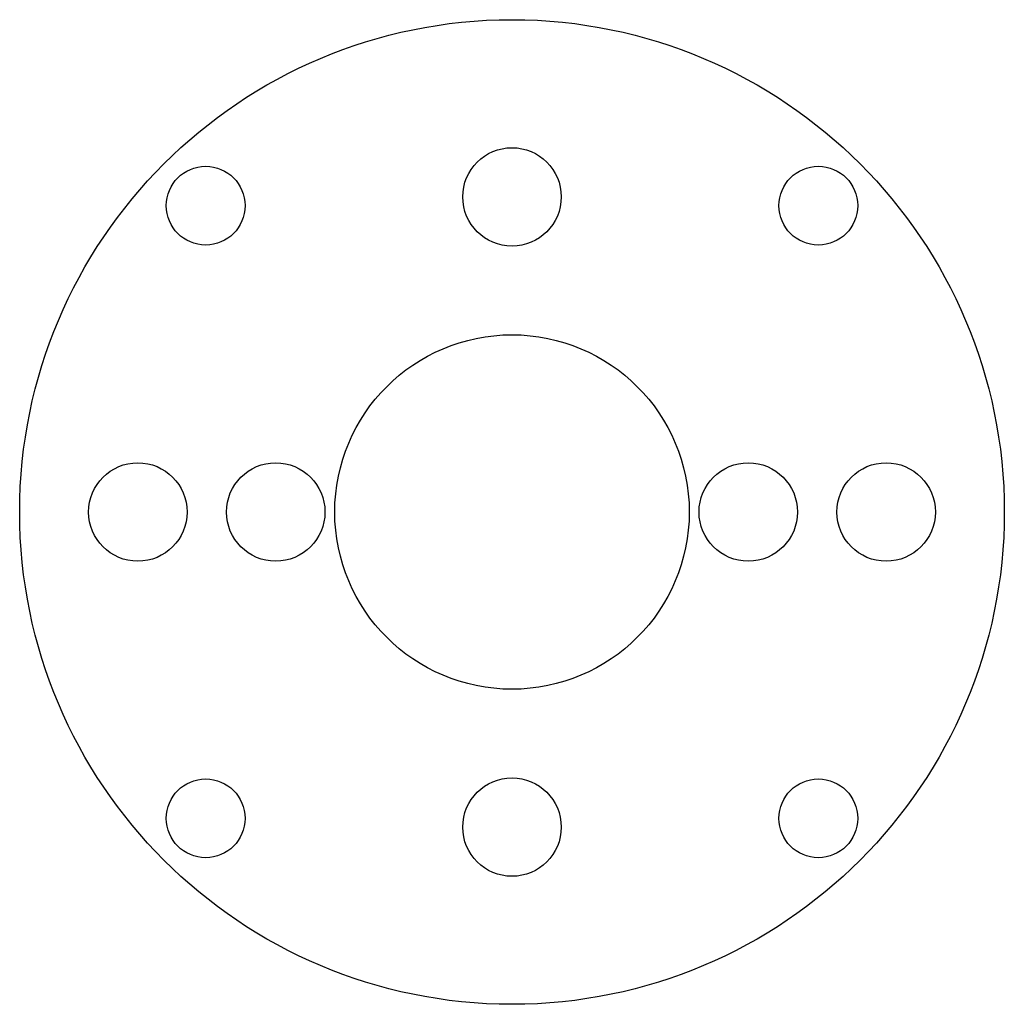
# Model space of a CAD drawing. Header units: millimetres. Extents: x -12.5 to 12.5, y -12.5 to 12.5.
import ezdxf

# ---------------------------------------------------------------- set-up
doc = ezdxf.new("R2010")
doc.units = ezdxf.units.MM
doc.layers.get('0').update_dxf_attribs({"linetype": 'CONTINUOUS'})

msp = doc.modelspace()

# ---------------------------------------------------------------- linework, layer by layer
for centre, radius in [((0, 0), 12.5), ((0, 8), 1.25), ((-7.778, 7.778), 1), ((7.778, 7.778), 1), ((0, 0), 4.5), ((-9.5, 0), 1.25), ((-6, 0), 1.25), ((6, 0), 1.25), ((9.5, 0), 1.25), ((0, -8), 1.25), ((-7.778, -7.778), 1), ((7.778, -7.778), 1)]:
    msp.add_circle(centre, radius)

doc.saveas('drawing.dxf')
